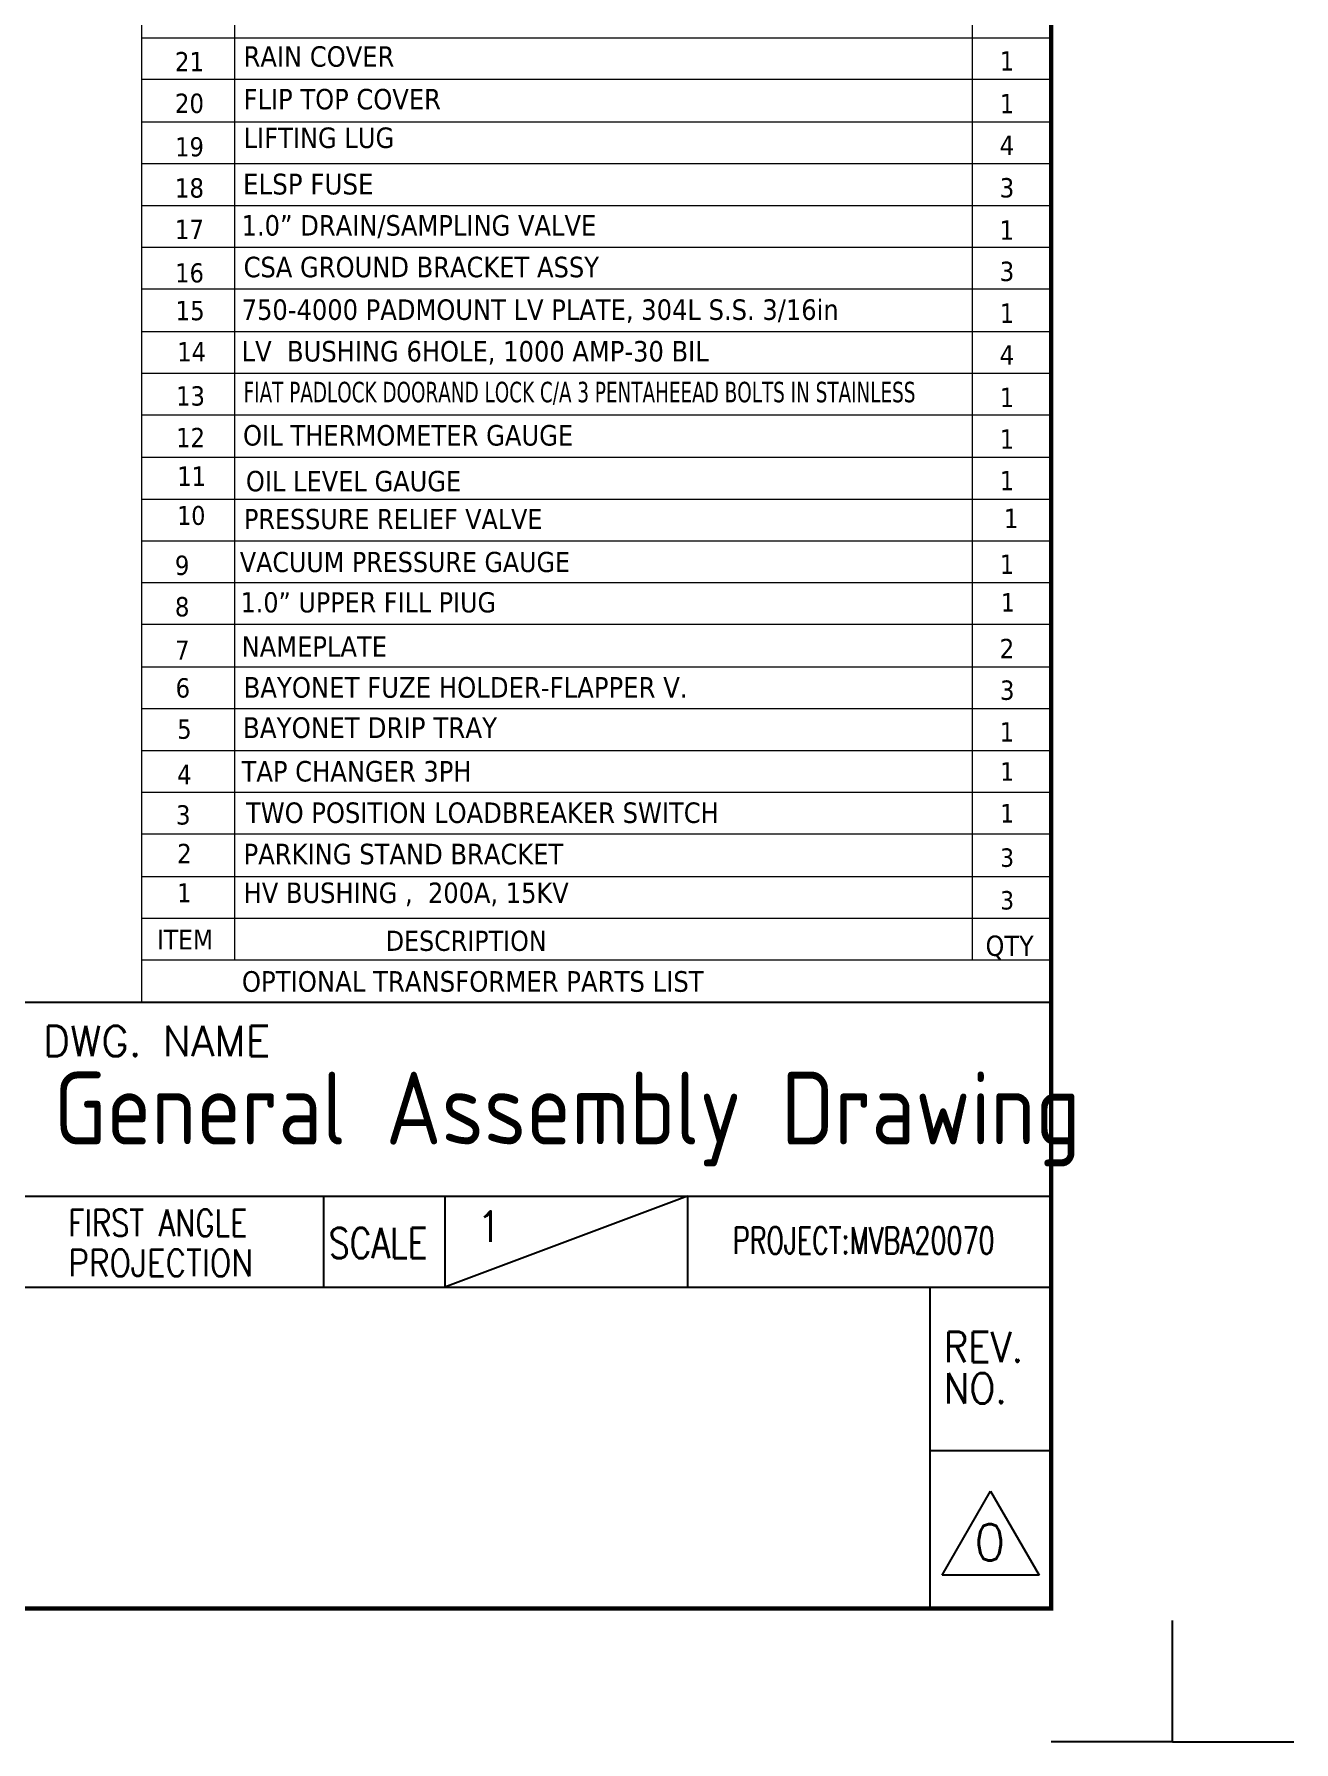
# Model space of a CAD drawing. Header units: millimetres. Extents: x 208456 to 224154, y -159503 to -153953.
# Drawn here: x 214551 to 216492, y -159503 to -156872 of the extents above; entities that cross this region are included whole.
import ezdxf

# ---------------------------------------------------------------- set-up
doc = ezdxf.new("R2010")
doc.units = ezdxf.units.MM
doc.header["$LTSCALE"] = 13
doc.layers.add('1', color=4, linetype='Continuous')
doc.layers.add('2', color=3, linetype='Continuous')
doc.layers.add('paper', color=254, linetype='Continuous', plot=False)
doc.layers.add('铁心', color=3, linetype='Continuous', lineweight=0)
doc.styles.add('ROMANS', font='romans.shx', dxfattribs={"bigfont": 'whgtxt.shx'})
doc.styles.get("Standard").update_dxf_attribs({"font": 'gbenor.shx', "bigfont": 'gbcbig.shx'})
doc.styles.add('Tahoma$001', font='tahoma.ttf', dxfattribs={"height": 2.159784})
doc.styles.add('Tahoma_txtstyle_28.05_0_0', font='tahoma.ttf')
doc.styles.add('Tahoma_txtstyle_28.49_0_0', font='tahoma.ttf')
doc.styles.add('Tahoma_txtstyle_28.73_0_0', font='tahoma.ttf')
doc.styles.add('Tahoma_txtstyle_28.76_0_0', font='tahoma.ttf')
doc.styles.add('Tahoma_txtstyle_28.82_0_0', font='tahoma.ttf')
doc.styles.add('Tahoma_txtstyle_28.87_0_0', font='tahoma.ttf')
doc.styles.add('Tahoma_txtstyle_28.88_0_0', font='tahoma.ttf')
doc.styles.add('Tahoma_txtstyle_30.00_0_0', font='tahoma.ttf')
doc.styles.add('Tahoma_txtstyle_30.40_0_0', font='tahoma.ttf')
doc.styles.add('Tahoma_txtstyle_30.54_0_0', font='tahoma.ttf')

msp = doc.modelspace()

# ---------------------------------------------------------------- linework, layer by layer
at = {"layer": '1', "const_width": 6.541}
msp.add_lwpolyline([(208942.335, -159297.596), (216118.335, -159297.596), (216118.335, -154139.846), (208942.335, -154139.846), (208942.335, -159297.596)], dxfattribs=at)
at = {"layer": '2'}
for p, q in [((213315.21, -158363.221), (216118.335, -158363.221)), ((208942.335, -158662.221), (216118.335, -158662.221)), ((214997.085, -158662.221), (214997.085, -158802.377)), ((215557.71, -158662.221), (215183.96, -158802.377)), ((215183.96, -158662.221), (215183.96, -158802.377)), ((215557.71, -158662.221), (215557.71, -158802.377)), ((214529.898, -158802.377), (216118.335, -158802.377)), ((215931.46, -158802.377), (215931.46, -159297.596)), ((215931.46, -159054.055), (216118.335, -159054.055)), ((215950.148, -159246.182), (216024.898, -159116.711)), ((216024.898, -159116.711), (216099.648, -159246.182)), ((216099.648, -159246.182), (215950.148, -159246.182))]:
    msp.add_line(p, q, dxfattribs=at)
at = {"layer": 'paper'}
for q in [(216305.21, -159316.284), (216305.21, -159316.284), (216118.335, -159503.159), (216492.085, -159503.159)]:
    msp.add_line((216305.21, -159503.159), q, dxfattribs=at)
at = {"layer": '铁心'}
for points in [[(214716.773, -156553.232), (214716.773, -158363.221)], [(214860.257, -156553.232), (214860.257, -158298.827)], [(215996.494, -156553.232), (215996.494, -158298.827)], [(216118.335, -156877.876), (214716.773, -156877.876), (214716.773, -156877.876)], [(216118.335, -156942.003), (214716.773, -156942.003), (214716.773, -156942.003)], [(216118.335, -157007.734), (214716.773, -157007.734), (214716.773, -157007.734)], [(216118.335, -157071.861), (214716.773, -157071.861), (214716.773, -157071.861)], [(216118.335, -157136.255), (214716.773, -157136.255), (214716.773, -157136.255)], [(216118.335, -157200.649), (214716.773, -157200.649), (214716.773, -157200.649)], [(216118.335, -157264.777), (214716.773, -157264.777), (214716.773, -157264.777)], [(216118.335, -157330.507), (214716.773, -157330.507), (214716.773, -157330.507)], [(216118.335, -157394.901), (214716.773, -157394.901), (214716.773, -157394.901)], [(216118.335, -157459.028), (214716.773, -157459.028), (214716.773, -157459.028)], [(216118.335, -157524.491), (214716.773, -157524.491)], [(216118.335, -157588.886), (214716.773, -157588.886)], [(216118.335, -157653.28), (214716.773, -157653.28)], [(216118.335, -157717.407), (214716.773, -157717.407)], [(216118.335, -157781.802), (214716.773, -157781.802), (214716.773, -157781.802)], [(216118.335, -157847.532), (214716.773, -157847.532), (214716.773, -157847.532)], [(216118.335, -157911.659), (214716.773, -157911.659), (214716.773, -157911.659)], [(216118.335, -157976.054), (214716.773, -157976.054), (214716.773, -157976.054)], [(216118.335, -158040.448), (214716.773, -158040.448), (214716.773, -158040.448)], [(216118.335, -158104.575), (214716.773, -158104.575), (214716.773, -158104.575)], [(216118.335, -158170.305), (214716.773, -158170.305), (214716.773, -158170.305)], [(216118.335, -158234.7), (214716.773, -158234.7), (214716.773, -158234.7)], [(214860.257, -158234.432), (214860.257, -158298.827), (214860.257, -158298.827)], [(215996.494, -158234.432), (215996.494, -158298.827), (215996.494, -158298.827)], [(216118.335, -158298.827), (214716.773, -158298.827), (214716.773, -158298.827)]]:
    msp.add_lwpolyline(points, dxfattribs=at)

# ---------------------------------------------------------------- texts
at = {"layer": '1', "color": 4}
msp.add_text('General Assembly Drawing', height=112.125, dxfattribs=at).set_placement((214581.651, -158582.736))
at = {"layer": '2', "style": 'ROMANS'}
for s, height, p in [('DWG. NAME', 46.7188, (214564.872, -158446.772)), ('1', 46.719, (215232.507, -158732.529))]:
    msp.add_text(s, height=height, dxfattribs=at).set_placement(p)
for s, height, width, p in [('FIRST ANGLE', 41.1125, 0.8, (214603.657, -158724.246)), ('SCALE', 46.7188, 0.8, (215005.345, -158758.123)), ('PROJECTION', 41.1125, 0.86, (214603.657, -158785.861)), ('REV.', 46.7188, 0.9, (215952.708, -158918.009)), ('NO.', 46.7188, 0.9, (215952.708, -158981.72))]:
    msp.add_text(s, height=height, dxfattribs=dict(at, width=width)).set_placement(p)
at = {"layer": '2', "color": 3, "true_color": 0x00ff00, "style": 'ROMANS', "width": 0.7}
msp.add_text('PROJECT:MVBA20070', height=41.1125, dxfattribs=at).set_placement((215627.662, -158751.018))
at = {"layer": '2', "color": 4, "style": 'ROMANS'}
msp.add_text('0', height=56.062, dxfattribs=at).set_placement((215999.796, -159223.755))
at = {"layer": '铁心', "color": 3, "true_color": 0x00ff00}
for s, height, style, p in [('21', 29.8816, 'Tahoma_txtstyle_28.87_0_0', (214768.208, -156929.287)), ('20', 29.8816, 'Tahoma_txtstyle_28.87_0_0', (214768.208, -156993.414)), ('19', 29.4865, 'Tahoma_txtstyle_28.49_0_0', (214768.647, -157060.222)), ('LIFTING LUG', 31.5286, 'Tahoma$001', (214874.08, -157047.324)), ('18', 29.8816, 'Tahoma_txtstyle_28.87_0_0', (214768.208, -157123.854)), ('17', 29.8816, 'Tahoma_txtstyle_28.87_0_0', (214768.208, -157187.666)), ('CSA GROUND BRACKET ASSY', 31.5647, 'Tahoma$001', (214874.08, -157246.504)), ('16', 29.4865, 'Tahoma_txtstyle_28.49_0_0', (214768.647, -157254.473)), ('15', 29.8337, 'Tahoma_txtstyle_28.82_0_0', (214769.237, -157312.692)), ('14', 29.7635, 'Tahoma_txtstyle_28.76_0_0', (214771.616, -157376.245)), ('13', 29.7327, 'Tahoma_txtstyle_28.73_0_0', (214769.934, -157444.215)), ('12', 29.7327, 'Tahoma_txtstyle_28.73_0_0', (214769.934, -157508.342)), ('11', 29.8337, 'Tahoma_txtstyle_28.82_0_0', (214771.616, -157567.93)), ('10', 29.0275, 'Tahoma_txtstyle_28.05_0_0', (214771.616, -157628.029)), ('9', 29.882, 'Tahoma_txtstyle_28.87_0_0', (214768.208, -157705.274)), ('8', 29.882, 'Tahoma_txtstyle_28.87_0_0', (214768.208, -157769.086)), ('1', 28.425, 'Tahoma$001', (216040.822, -157761.669)), ('7', 29.487, 'Tahoma_txtstyle_28.49_0_0', (214768.647, -157835.893)), ('6', 29.834, 'Tahoma_txtstyle_28.82_0_0', (214769.237, -157894.112)), ('5', 29.764, 'Tahoma_txtstyle_28.76_0_0', (214771.616, -157957.665)), ('4', 29.893, 'Tahoma_txtstyle_28.88_0_0', (214771.616, -158027.617)), ('3', 29.733, 'Tahoma_txtstyle_28.73_0_0', (214769.934, -158089.762)), ('2', 29.834, 'Tahoma_txtstyle_28.82_0_0', (214771.616, -158149.349)), ('1', 29.027, 'Tahoma_txtstyle_28.05_0_0', (214771.616, -158209.448))]:
    msp.add_text(s, height=height, dxfattribs=dict(at, style=style)).set_placement(p)
at = {"layer": '铁心'}
for s, height, style, p in [('RAIN COVER', 31.5647, 'Tahoma$001', (214874.08, -156922.127)), ('1', 29.834, 'Tahoma$001', (216038.919, -156928.244)), ('FLIP TOP COVER', 31.5647, 'Tahoma$001', (214874.08, -156987.858)), ('1', 29.834, 'Tahoma$001', (216038.919, -156993.974)), ('4', 29.834, 'Tahoma$001', (216038.919, -157058.101)), ('ELSP FUSE', 32.0385, 'Tahoma$001', (214873.187, -157118.96)), ('3', 29.834, 'Tahoma$001', (216038.919, -157123.564)), ('1.0” DRAIN/SAMPLING VALVE', 31.57344, 'Tahoma$001', (214870.924, -157182.326)), ('1', 29.834, 'Tahoma$001', (216038.794, -157188.75)), ('3', 29.834, 'Tahoma$001', (216038.919, -157252.353)), ('750-4000 PADMOUNT LV PLATE, 304L S.S. 3/16in', 31.57344, 'Tahoma$001', (214871.049, -157312.193)), ('1', 29.834, 'Tahoma$001', (216038.919, -157316.747)), ('LV  BUSHING 6HOLE, 1000 AMP-30 BIL', 31.57344, 'Tahoma$001', (214871.049, -157376.32)), ('4', 29.834, 'Tahoma$001', (216038.919, -157381.142)), ('1', 29.834, 'Tahoma$001', (216038.919, -157446.605)), ('OIL THERMOMETER GAUGE ', 31.60639, 'Tahoma_txtstyle_30.54_0_0', (214873.118, -157505.822)), ('1', 29.834, 'Tahoma$001', (216038.919, -157510.732)), ('OIL LEVEL GAUGE ', 31.4681, 'Tahoma_txtstyle_30.40_0_0', (214877.604, -157576.322)), ('1', 29.834, 'Tahoma$001', (216038.919, -157574.859)), ('PRESSURE RELIEF VALVE ', 31.12566, 'Tahoma$001', (214874.771, -157634.599)), ('1', 29.834, 'Tahoma$001', (216045.352, -157633.028)), ('VACUUM PRESSURE GAUGE', 31.05, 'Tahoma_txtstyle_30.00_0_0', (214868.339, -157700.708)), ('1', 29.834, 'Tahoma$001', (216038.919, -157703.648)), ('1.0” UPPER FILL PIUG ', 31.12566, 'Tahoma$001', (214869.455, -157762.895)), ('NAMEPLATE', 31.5734, 'Tahoma$001', (214871.049, -157831.222)), ('2', 29.834, 'Tahoma$001', (216038.919, -157833.505)), ('BAYONET FUZE HOLDER-FLAPPER V.', 31.78814, 'Tahoma$001', (214874.098, -157894.369)), ('3', 29.834, 'Tahoma$001', (216039.296, -157897.641)), ('BAYONET DRIP TRAY', 32.03849, 'Tahoma$001', (214873.133, -157956.514)), ('1', 29.834, 'Tahoma$001', (216038.865, -157961.92)), ('TAP CHANGER 3PH', 31.57344, 'Tahoma$001', (214871.049, -158023.47)), ('1', 28.519, 'Tahoma$001', (216039.686, -158022.268)), ('TWO POSITION LOADBREAKER SWITCH', 31.57344, 'Tahoma$001', (214877.71, -158087.311)), ('1', 28.519, 'Tahoma$001', (216039.686, -158086.663)), ('PARKING STAND BRACKET', 31.63108, 'Tahoma$001', (214874.08, -158151.037)), ('3', 28.425, 'Tahoma$001', (216039.706, -158154.959)), ('HV BUSHING ,  200A, 15KV', 31.4681, 'Tahoma_txtstyle_30.40_0_0', (214874.256, -158210.622)), ('3', 28.425, 'Tahoma$001', (216039.706, -158220.69)), ('ITEM', 30.5228, 'Tahoma$001', (214740.553, -158282.261)), ('DESCRIPTION', 31.04142, 'Tahoma$001', (215093.09, -158284.398)), ('QTY', 31.3296, 'Tahoma$001', (216017.068, -158292.147)), ('OPTIONAL TRANSFORMER PARTS LIST', 31.79267, 'Tahoma$001', (214871.406, -158347.457))]:
    msp.add_text(s, height=height, dxfattribs=dict(at, style=style)).set_placement(p)
at = {"layer": '铁心', "color": 3, "true_color": 0x00ff00, "style": 'Tahoma$001', "width": 0.76}
msp.add_text('FIAT PADLOCK DOORAND LOCK C/A 3 PENTAHEEAD BOLTS IN STAINLESS', height=31.5647, dxfattribs=at).set_placement((214874.08, -157439.153))

doc.saveas('drawing.dxf')
